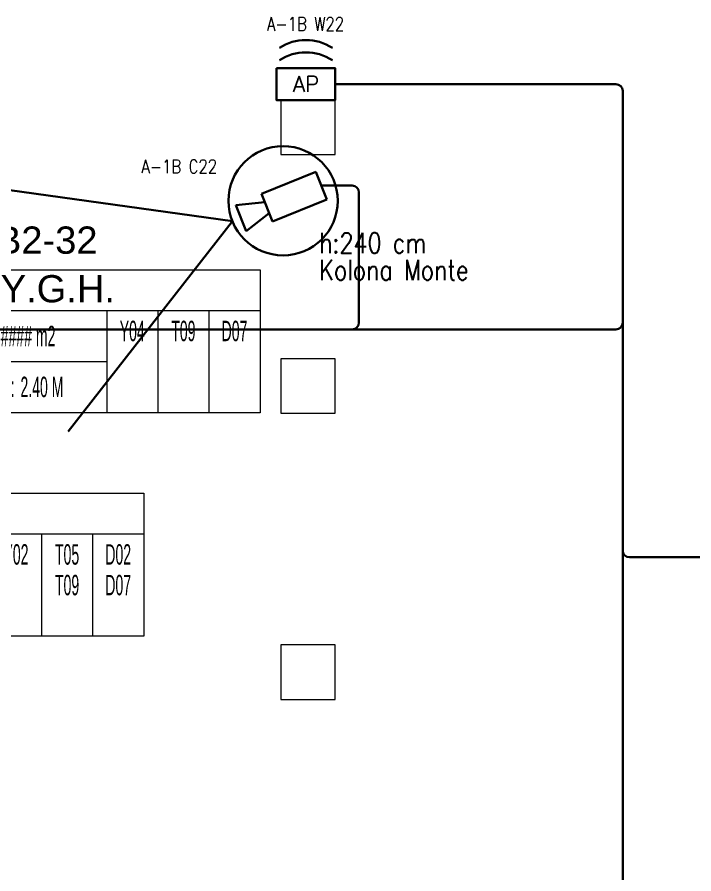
# Model space of a CAD drawing. Header units: metres. Extents: x -13621 to 152406, y -16073 to 22221.
# Drawn here: x 9453 to 10446, y 1344 to 2602 of the extents above; entities that cross this region are included whole.
import ezdxf
from ezdxf.enums import TextEntityAlignment as Align

# ---------------------------------------------------------------- set-up
doc = ezdxf.new("R2010")
doc.units = ezdxf.units.M
doc.header["$LTSCALE"] = 100
doc.header["$MEASUREMENT"] = 0
doc.layers.get('0').update_dxf_attribs({"color": 9, "lineweight": 9})
for name, color, linetype, lineweight in [('01', 9, 'Continuous', 9), ('21_mahal200', 9, 'Continuous', 9), ('Data  Tavan', 170, 'Continuous', 30), ('E-ACCESS POINT (KABLOSUZ ERİŞİM İÇİN)', 7, 'Continuous', 30), ('E-DAHİLİ DOME KAMERA', 7, 'Continuous', 30), ('E-DAHİLİ KAMERA', 7, 'Continuous', 30), ('E-YAZI', 7, 'Continuous', 30)]:
    doc.layers.add(name, color=color, linetype=linetype, lineweight=lineweight)
doc.styles.add('Arial', font='arial.ttf', dxfattribs={"height": 2.5})
doc.styles.add('E-YAZI', font='txttw.shx')
doc.styles.add('MuuM_TEXT-STANDART', font='ARIALN.TTF')

# ---------------------------------------------------------------- blocks, each defined once
blk = doc.blocks.new('*U215')
at = {"layer": 'E-ACCESS POINT (KABLOSUZ ERİŞİM İÇİN)', "color": 4}
blk.add_lwpolyline([(-2.395, 3.237), (2.395, 3.237), (2.395, 0.647), (-2.395, 0.647)], close=True, dxfattribs=at)
at = {"layer": 'E-ACCESS POINT (KABLOSUZ ERİŞİM İÇİN)', "color": 3}
for centre in [(0, 1.555), (0, 0.549)]:
    blk.add_arc(centre, 3.988, 57.1828, 122.8172, dxfattribs=at)
at = {"layer": 'E-ACCESS POINT (KABLOSUZ ERİŞİM İÇİN)', "color": 3, "style": 'E-YAZI'}
blk.add_text('AP', height=1.28, dxfattribs=at).set_placement((-1.054, 1.311))
blk = doc.blocks.new('100_DAHİLİ DOME KAMERA')
at = {"layer": 'E-DAHİLİ DOME KAMERA', "color": 4}
for p, q in [((-1.936, 0.715), (-1.936, -0.689)), ((0.82, 0.715), (-1.936, 0.715)), ((0.82, -0.689), (0.82, 0.715)), ((0.82, 0.294), (2.131, 0.668)), ((2.131, 0.668), (2.131, -0.643)), ((0.82, -0.268), (2.131, -0.643)), ((-1.936, -0.689), (0.82, -0.689))]:
    blk.add_line(p, q, dxfattribs=at)
at = {"layer": 'E-DAHİLİ DOME KAMERA', "color": 4, "linetype": 'Continuous'}
blk.add_circle((0, 0), 2.566, dxfattribs=at)
at = {"layer": 'E-DAHİLİ KAMERA', "color": 4}
for q in [(13.416, 6.264), (13.416, -6.264)]:
    blk.add_line((2.566, 0), q, dxfattribs=at)
blk = doc.blocks.new('p-kolon_80x80')
blk.add_lwpolyline([(-40, -40), (40, -40), (40, 40), (-40, 40)], close=True)
blk = doc.blocks.new('2.bod.sitatik')
at = {"layer": '01'}
for p in [(9880, -6190), (9880, -6570), (9880, -6990)]:
    blk.add_blockref('p-kolon_80x80', p, dxfattribs=at)
blk = doc.blocks.new('0_roomno2')
blk.add_lwpolyline([(19.375, -10.5), (0, -10.5), (0, 0), (19.375, 0)], close=True)
for points in [[(0, -3), (19.375, -3)], [(8.125, -3), (8.125, -10.5)], [(11.875, -3), (11.875, -10.5)], [(15.625, -3), (15.625, -10.5)], [(0, -6.75), (8.125, -6.75)]]:
    blk.add_lwpolyline(points)
at = {"style": 'MuuM_TEXT-STANDART', "width": 0.6}
blk.add_text('H:', height=1.5, dxfattribs=at).set_placement((0.35, -8.608), align=Align.MIDDLE_LEFT)
at = {"style": 'Arial'}
blk.add_attdef('ODANO', (0, 1.17), '', height=2, dxfattribs=at)
blk.add_attdef('MEKANADI', text='', height=2, dxfattribs=at).set_placement((0.35, -3), align=Align.BOTTOM_LEFT)
at = {"style": 'MuuM_TEXT-STANDART', "width": 0.6}
for tag, p in [('YER01', (10, -4.5)), ('TAVAN01', (13.75, -4.5)), ('DUVAR01', (17.5, -4.5)), ('YER02', (10, -6.75)), ('TAVAN02', (13.75, -6.75)), ('DUVAR02', (17.5, -6.75)), ('YER03', (10, -9)), ('TAVAN03', (13.75, -9)), ('DUVAR03', (17.5, -9))]:
    blk.add_attdef(tag, text='', height=1.5, dxfattribs=at).set_placement(p, align=Align.MIDDLE_CENTER)
for tag, p in [('M2', (0.35, -4.875)), ('TEMIZTAVANYUKSEKLIGI', (1.8, -8.608))]:
    blk.add_attdef(tag, text='', height=1.5, dxfattribs=at).set_placement(p, align=Align.MIDDLE_LEFT)
blk = doc.blocks.new('2.bod.Mimari')
at = {"layer": '21_mahal200'}
ref = blk.add_blockref('0_roomno2', (9422.15, -6399.09), dxfattribs=dict(at, xscale=20, yscale=20, zscale=20))
ref.add_attrib('ODANO', 'B2-32', (9422.15, -6375.69), dxfattribs={"layer": '0', "height": 40, "style": 'Arial'})
ref.add_attrib('MEKANADI', 'Y.G.H.', dxfattribs={"layer": '0', "height": 40, "style": 'Arial'}).set_placement((9429.15, -6459.09), align=Align.BOTTOM_LEFT)
ref.add_attrib('M2', '#### m2', dxfattribs={"layer": '0', "height": 30, "style": 'MuuM_TEXT-STANDART', "width": 0.6}).set_placement((9429.15, -6496.59), align=Align.MIDDLE_LEFT)
ref.add_attrib('TEMIZTAVANYUKSEKLIGI', '2.40 M', dxfattribs={"layer": '0', "height": 30, "style": 'MuuM_TEXT-STANDART', "width": 0.6}).set_placement((9458.15, -6571.25), align=Align.MIDDLE_LEFT)
ref.add_attrib('YER01', 'Y04', dxfattribs={"layer": '0', "height": 30, "style": 'MuuM_TEXT-STANDART', "width": 0.6}).set_placement((9622.15, -6489.09), align=Align.MIDDLE_CENTER)
ref.add_attrib('TAVAN01', 'T09', dxfattribs={"layer": '0', "height": 30, "style": 'MuuM_TEXT-STANDART', "width": 0.6}).set_placement((9697.15, -6489.09), align=Align.MIDDLE_CENTER)
ref.add_attrib('DUVAR01', 'D07', dxfattribs={"layer": '0', "height": 30, "style": 'MuuM_TEXT-STANDART', "width": 0.6}).set_placement((9772.15, -6489.09), align=Align.MIDDLE_CENTER)
ref = blk.add_blockref('0_roomno2', (9251.56, -6727.16), dxfattribs=dict(at, xscale=20, yscale=20, zscale=20))
ref.add_attrib('ODANO', 'B2-33', (9251.56, -6703.76), dxfattribs={"layer": '0', "height": 40, "style": 'Arial'})
ref.add_attrib('MEKANADI', 'OFİS', dxfattribs={"layer": '0', "height": 40, "style": 'Arial'}).set_placement((9258.56, -6787.16), align=Align.BOTTOM_LEFT)
ref.add_attrib('M2', '##### m2', dxfattribs={"layer": '0', "height": 30, "style": 'MuuM_TEXT-STANDART', "width": 0.6}).set_placement((9258.56, -6824.66), align=Align.MIDDLE_LEFT)
ref.add_attrib('TEMIZTAVANYUKSEKLIGI', '2.20 M', dxfattribs={"layer": '0', "height": 30, "style": 'MuuM_TEXT-STANDART', "width": 0.6}).set_placement((9287.56, -6899.32), align=Align.MIDDLE_LEFT)
ref.add_attrib('YER01', 'Y02', dxfattribs={"layer": '0', "height": 30, "style": 'MuuM_TEXT-STANDART', "width": 0.6}).set_placement((9451.56, -6817.16), align=Align.MIDDLE_CENTER)
ref.add_attrib('TAVAN01', 'T05', dxfattribs={"layer": '0', "height": 30, "style": 'MuuM_TEXT-STANDART', "width": 0.6}).set_placement((9526.56, -6817.16), align=Align.MIDDLE_CENTER)
ref.add_attrib('DUVAR01', 'D02', dxfattribs={"layer": '0', "height": 30, "style": 'MuuM_TEXT-STANDART', "width": 0.6}).set_placement((9601.56, -6817.16), align=Align.MIDDLE_CENTER)
ref.add_attrib('TAVAN02', 'T09', dxfattribs={"layer": '0', "height": 30, "style": 'MuuM_TEXT-STANDART', "width": 0.6}).set_placement((9526.56, -6862.16), align=Align.MIDDLE_CENTER)
ref.add_attrib('DUVAR02', 'D07', dxfattribs={"layer": '0', "height": 30, "style": 'MuuM_TEXT-STANDART', "width": 0.6}).set_placement((9601.56, -6862.16), align=Align.MIDDLE_CENTER)

msp = doc.modelspace()

# ---------------------------------------------------------------- linework, layer by layer
at = {"layer": 'Data  Tavan'}
for p, q in [((9920, 2503.3), (10331.7, 2503.3)), ((10341.7, 2153.2), (10341.7, 2493.3)), ((9899.6, 2354.4), (9944.8, 2354.4)), ((9954.8, 2344.4), (9954.8, 2153.2)), ((10341.7, 2168.6), (10341.7, 2093.8)), ((9277.3, 2143.2), (9944.8, 2143.2)), ((9937, 2143.2), (10331.7, 2143.2)), ((10341.7, 2143.2), (10341.7, 903.4)), ((10351.7, 1808.6), (11115.6, 1808.6))]:
    msp.add_line(p, q, dxfattribs=at)
for centre, start, end in [((10331.7, 2493.3), 0, 90), ((9944.8, 2344.4), 0, 90), ((9944.8, 2153.2), 270, 0), ((10331.7, 2153.2), 270, 0), ((10351.7, 1818.6), 180, 270)]:
    msp.add_arc(centre, 10, start, end, dxfattribs=at)

# ---------------------------------------------------------------- block references
for name in ['2.bod.sitatik', '2.bod.Mimari']:
    msp.add_blockref(name, (0, 8630))
at = {"layer": 'E-ACCESS POINT (KABLOSUZ ERİŞİM İÇİN)', "xscale": 18, "yscale": 18, "zscale": 18}
msp.add_blockref('*U215', (9876.9, 2468.3), dxfattribs=at)
at = {"layer": 'E-DAHİLİ DOME KAMERA', "xscale": 31.24999999834265, "yscale": 31.24999999834265, "zscale": 31.24999999834265, "rotation": 202.0379306531587}
msp.add_blockref('100_DAHİLİ DOME KAMERA', (9843.4, 2332), dxfattribs=at)

# ---------------------------------------------------------------- texts
at = {"layer": 'E-YAZI', "color": 6, "style": 'E-YAZI', "width": 0.8}
for s, p in [('A-1B W22', (9819.9, 2581.7)), ('A-1B C22', (9635.6, 2372.4))]:
    msp.add_text(s, height=20, dxfattribs=at).set_placement(p)
at = {"layer": 'E-YAZI', "color": 30, "style": 'E-YAZI', "width": 0.8}
for s, p in [('h:240 cm', (9896.4, 2255.1)), ('Kolona Monte', (9896.4, 2215.5))]:
    msp.add_text(s, height=30, dxfattribs=at).set_placement(p)

doc.saveas('drawing.dxf')
